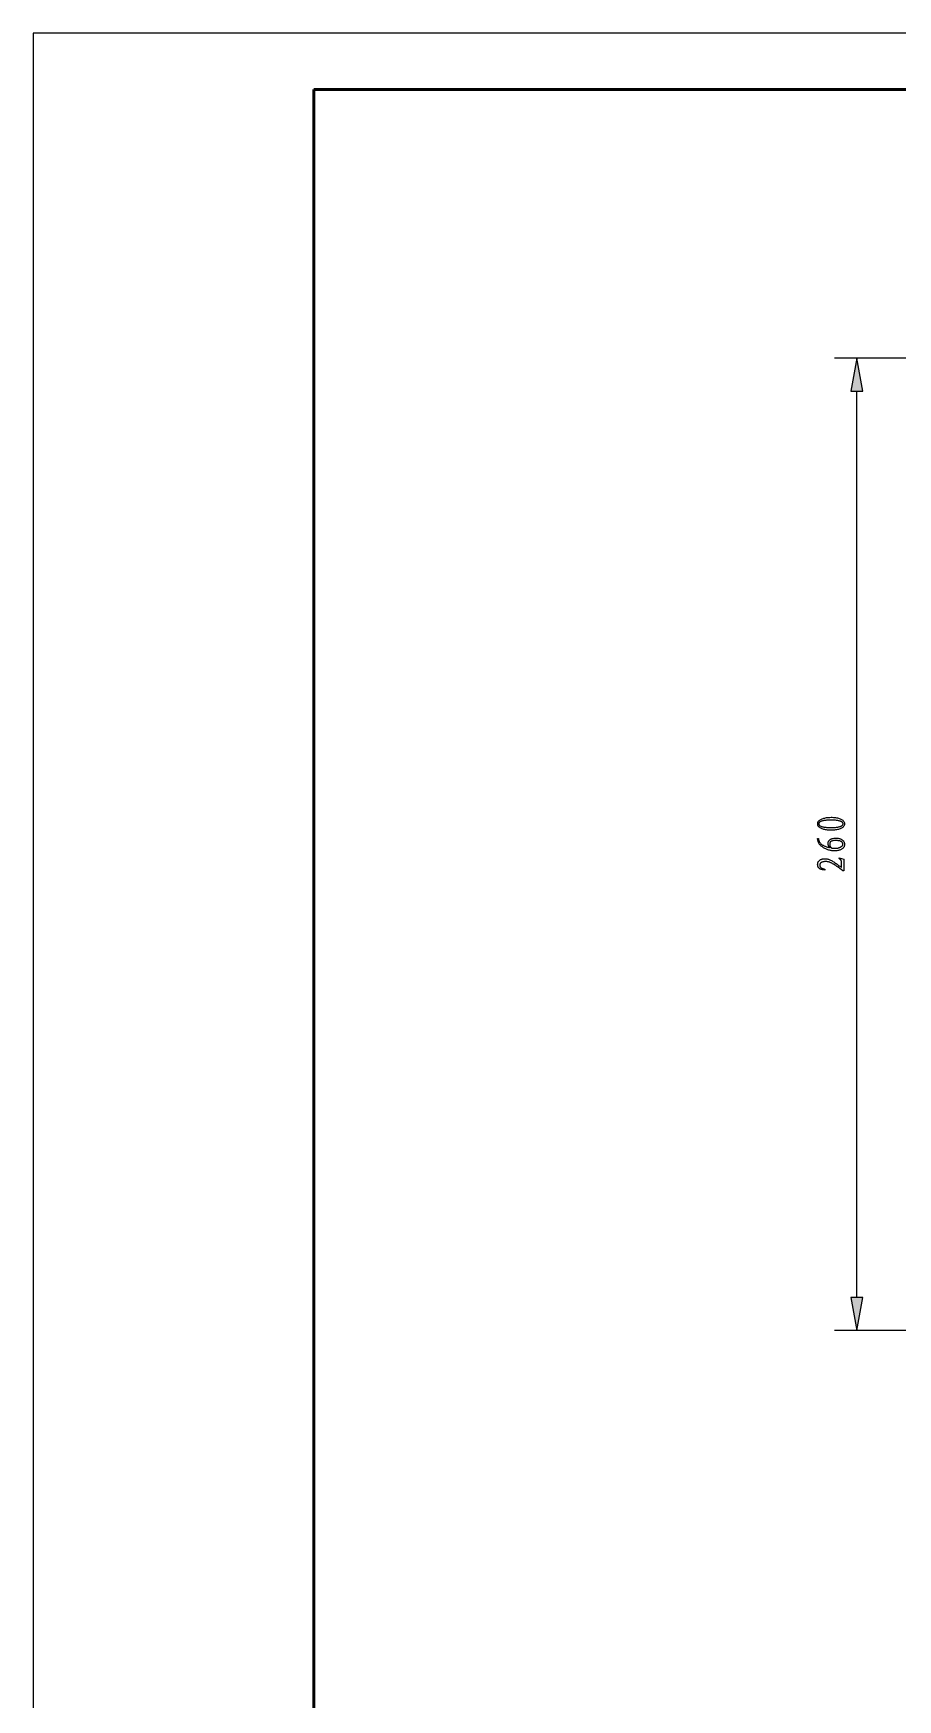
# Model space of a CAD drawing. Extents: x 0 to 420, y 0 to 297.
# Drawn here: x 0 to 77, y 148.5 to 297 of the extents above; entities that cross this region are included whole.
import ezdxf

# ---------------------------------------------------------------- set-up
doc = ezdxf.new("R2010")
doc.units = 0

msp = doc.modelspace()

# ---------------------------------------------------------------- linework, layer by layer
at = {"color": 7, "lineweight": 25}
for p, q in [((420, 297), (0, 297)), ((0, 297), (0, 0))]:
    msp.add_line(p, q, dxfattribs=at)
at = {"color": 7, "lineweight": 50}
for p, q in [((415, 292), (25, 292)), ((25, 292), (25, 5))]:
    msp.add_line(p, q, dxfattribs=at)
at = {"color": 5, "lineweight": 25}
for p, q in [((96.87, 268.06), (71.39, 268.06)), ((73.39, 184.34), (73.39, 265.1)), ((96.87, 181.39), (71.39, 181.39))]:
    msp.add_line(p, q, dxfattribs=at)
for points in [[(73.91, 265.1), (73.39, 268.06), (72.86, 265.1)], [(70.24, 226.97), (70.3, 227), (70.37, 227.03), (70.44, 227.05), (70.52, 227.07), (70.6, 227.09), (70.69, 227.11), (70.78, 227.12), (70.88, 227.13), (70.98, 227.13), (71.09, 227.14), (71.19, 227.14), (71.3, 227.13), (71.39, 227.13), (71.49, 227.11), (71.58, 227.1), (71.66, 227.08), (71.74, 227.06), (71.82, 227.04), (71.89, 227.01), (71.96, 226.98), (72.02, 226.95), (72.08, 226.91), (72.13, 226.87), (72.17, 226.83), (72.21, 226.79), (72.24, 226.75), (72.26, 226.7), (72.28, 226.65), (72.29, 226.6), (72.29, 226.55), (72.29, 226.5), (72.28, 226.45), (72.26, 226.4), (72.24, 226.35), (72.21, 226.31), (72.17, 226.27), (72.13, 226.23), (72.08, 226.2), (72.02, 226.16), (71.96, 226.13), (71.89, 226.1), (71.82, 226.08), (71.74, 226.05), (71.66, 226.04), (71.58, 226.02), (71.49, 226.01), (71.39, 225.99), (71.3, 225.99), (71.19, 225.98), (71.09, 225.98), (70.98, 225.98), (70.88, 225.99), (70.78, 225.99), (70.69, 226.01), (70.6, 226.02), (70.52, 226.04), (70.44, 226.05), (70.37, 226.08), (70.3, 226.1), (70.24, 226.13), (70.18, 226.16), (70.13, 226.19), (70.08, 226.22), (70.04, 226.25), (70.01, 226.28), (69.98, 226.31), (69.95, 226.34), (69.93, 226.36), (69.92, 226.39), (69.91, 226.42), (69.91, 226.45), (69.9, 226.47), (69.9, 226.5), (69.9, 226.53), (69.9, 226.55), (69.9, 226.58), (69.9, 226.61), (69.9, 226.63), (69.91, 226.66), (69.91, 226.69), (69.92, 226.71), (69.93, 226.74), (69.95, 226.77), (69.98, 226.79), (70.01, 226.82), (70.04, 226.85), (70.08, 226.88), (70.13, 226.91), (70.18, 226.94)], [(71.87, 226.3), (71.92, 226.32), (71.96, 226.33), (72, 226.35), (72.03, 226.36), (72.06, 226.38), (72.09, 226.4), (72.11, 226.41), (72.12, 226.43), (72.14, 226.45), (72.15, 226.47), (72.15, 226.48), (72.16, 226.5), (72.16, 226.52), (72.16, 226.54), (72.16, 226.55), (72.16, 226.57), (72.16, 226.59), (72.16, 226.6), (72.15, 226.62), (72.15, 226.64), (72.14, 226.65), (72.12, 226.67), (72.11, 226.69), (72.09, 226.7), (72.06, 226.72), (72.03, 226.74), (72, 226.75), (71.96, 226.77), (71.92, 226.78), (71.87, 226.8), (71.82, 226.82), (71.76, 226.83), (71.7, 226.84), (71.63, 226.85), (71.56, 226.86), (71.47, 226.87), (71.39, 226.88), (71.29, 226.88), (71.19, 226.88), (71.09, 226.88), (70.98, 226.88), (70.88, 226.88), (70.78, 226.88), (70.69, 226.87), (70.61, 226.86), (70.53, 226.85), (70.45, 226.84), (70.39, 226.83), (70.32, 226.82), (70.27, 226.8), (70.21, 226.78), (70.17, 226.76), (70.13, 226.74), (70.09, 226.72), (70.06, 226.7), (70.04, 226.67), (70.02, 226.64), (70, 226.61), (70, 226.58), (69.99, 226.55), (70, 226.52), (70, 226.48), (70.02, 226.45), (70.04, 226.43), (70.06, 226.4), (70.09, 226.38), (70.13, 226.36), (70.17, 226.34), (70.21, 226.32), (70.27, 226.3), (70.32, 226.29), (70.39, 226.28), (70.45, 226.26), (70.53, 226.25), (70.61, 226.25), (70.69, 226.24), (70.78, 226.23), (70.88, 226.23), (70.98, 226.23), (71.09, 226.23), (71.19, 226.23), (71.29, 226.23), (71.39, 226.23), (71.47, 226.24), (71.56, 226.25), (71.63, 226.25), (71.7, 226.26), (71.76, 226.28), (71.82, 226.29)], [(71.02, 225.16), (71.07, 225.18), (71.11, 225.21), (71.15, 225.22), (71.2, 225.24), (71.25, 225.25), (71.31, 225.26), (71.36, 225.27), (71.42, 225.28), (71.48, 225.28), (71.54, 225.28), (71.61, 225.28), (71.67, 225.28), (71.73, 225.27), (71.78, 225.26), (71.84, 225.25), (71.89, 225.23), (71.94, 225.21), (71.99, 225.19), (72.03, 225.17), (72.08, 225.14), (72.12, 225.11), (72.15, 225.08), (72.19, 225.04), (72.21, 225), (72.24, 224.96), (72.26, 224.92), (72.27, 224.87), (72.28, 224.82), (72.29, 224.77), (72.29, 224.72), (72.29, 224.66), (72.28, 224.61), (72.27, 224.56), (72.25, 224.51), (72.22, 224.47), (72.2, 224.43), (72.16, 224.39), (72.12, 224.36), (72.08, 224.32), (72.03, 224.29), (71.98, 224.27), (71.92, 224.24), (71.86, 224.22), (71.8, 224.2), (71.74, 224.18), (71.68, 224.17), (71.61, 224.16), (71.54, 224.15), (71.47, 224.15), (71.39, 224.15), (71.32, 224.15), (71.25, 224.15), (71.17, 224.16), (71.1, 224.17), (71.03, 224.18), (70.96, 224.2), (70.88, 224.22), (70.81, 224.24), (70.74, 224.26), (70.68, 224.29), (70.61, 224.31), (70.54, 224.34), (70.48, 224.38), (70.42, 224.41), (70.37, 224.45), (70.31, 224.49), (70.26, 224.53), (70.21, 224.57), (70.16, 224.62), (70.12, 224.67), (70.07, 224.72), (70.04, 224.77), (70, 224.82), (69.97, 224.88), (69.95, 224.94), (69.93, 225), (69.91, 225.06), (69.9, 225.12), (69.89, 225.19), (69.88, 225.26), (69.97, 225.26), (69.97, 225.21), (69.98, 225.16), (69.99, 225.11), (70.01, 225.06), (70.03, 225.02), (70.04, 224.97), (70.07, 224.93), (70.09, 224.89), (70.12, 224.86), (70.15, 224.82), (70.18, 224.78), (70.22, 224.75), (70.25, 224.72), (70.29, 224.69), (70.33, 224.66), (70.38, 224.64), (70.42, 224.61), (70.47, 224.59), (70.52, 224.57), (70.57, 224.55), (70.63, 224.53), (70.68, 224.51), (70.72, 224.49), (70.77, 224.48), (70.81, 224.47), (70.85, 224.46), (70.88, 224.44), (70.92, 224.44), (70.95, 224.43), (70.98, 224.42), (70.97, 224.44), (70.96, 224.46), (70.94, 224.47), (70.93, 224.49), (70.92, 224.5), (70.91, 224.52), (70.9, 224.54), (70.89, 224.55), (70.88, 224.57), (70.87, 224.59), (70.87, 224.6), (70.86, 224.62), (70.85, 224.64), (70.84, 224.67), (70.84, 224.69), (70.83, 224.72), (70.83, 224.75), (70.83, 224.78), (70.83, 224.82), (70.83, 224.85), (70.83, 224.89), (70.83, 224.92), (70.84, 224.96), (70.86, 224.99), (70.88, 225.02), (70.9, 225.05), (70.92, 225.08), (70.95, 225.11), (70.99, 225.14)], [(71.48, 224.37), (71.53, 224.37), (71.57, 224.37), (71.61, 224.38), (71.65, 224.38), (71.7, 224.39), (71.74, 224.4), (71.78, 224.41), (71.82, 224.43), (71.86, 224.45), (71.9, 224.46), (71.94, 224.48), (71.97, 224.5), (72, 224.52), (72.03, 224.54), (72.06, 224.56), (72.08, 224.58), (72.1, 224.6), (72.12, 224.63), (72.13, 224.65), (72.14, 224.67), (72.15, 224.69), (72.15, 224.71), (72.15, 224.74), (72.15, 224.76), (72.14, 224.79), (72.13, 224.81), (72.12, 224.84), (72.11, 224.87), (72.09, 224.89), (72.07, 224.92), (72.05, 224.95), (72.01, 224.97), (71.97, 224.99), (71.92, 225.01), (71.87, 225.03), (71.8, 225.04), (71.73, 225.05), (71.65, 225.06), (71.56, 225.06), (71.47, 225.07), (71.38, 225.06), (71.29, 225.05), (71.22, 225.04), (71.15, 225.02), (71.1, 225), (71.06, 224.97), (71.02, 224.94), (71, 224.9), (70.98, 224.86), (70.98, 224.81), (70.98, 224.76), (70.98, 224.72), (70.98, 224.68), (70.99, 224.64), (70.99, 224.6), (71, 224.57), (71.01, 224.54), (71.02, 224.52), (71.03, 224.5), (71.05, 224.48), (71.06, 224.46), (71.07, 224.45), (71.09, 224.43), (71.1, 224.42), (71.12, 224.41), (71.13, 224.4), (71.14, 224.4), (71.16, 224.39), (71.17, 224.38), (71.19, 224.38), (71.21, 224.38), (71.22, 224.38), (71.25, 224.37), (71.27, 224.37), (71.3, 224.37), (71.33, 224.37), (71.36, 224.37), (71.4, 224.37), (71.44, 224.37)], [(72.02, 222.67), (72.02, 223.21), (72.01, 223.23), (72, 223.26), (71.99, 223.29), (71.97, 223.31), (71.95, 223.34), (71.93, 223.36), (71.91, 223.38), (71.88, 223.41), (71.86, 223.43), (71.82, 223.45), (71.82, 223.53), (72.23, 223.4), (72.23, 222.37), (72.15, 222.37), (72, 222.48), (71.86, 222.58), (71.73, 222.68), (71.61, 222.76), (71.5, 222.83), (71.4, 222.9), (71.31, 222.95), (71.23, 223), (71.17, 223.04), (71.11, 223.07), (71.06, 223.09), (71.02, 223.11), (70.97, 223.13), (70.92, 223.15), (70.87, 223.16), (70.82, 223.17), (70.77, 223.18), (70.72, 223.19), (70.68, 223.19), (70.63, 223.19), (70.58, 223.19), (70.54, 223.19), (70.49, 223.19), (70.45, 223.18), (70.41, 223.17), (70.37, 223.17), (70.34, 223.16), (70.3, 223.15), (70.27, 223.14), (70.24, 223.12), (70.21, 223.11), (70.18, 223.09), (70.16, 223.07), (70.14, 223.05), (70.13, 223.03), (70.11, 223), (70.1, 222.97), (70.09, 222.94), (70.09, 222.91), (70.09, 222.88), (70.09, 222.84), (70.09, 222.81), (70.1, 222.78), (70.11, 222.75), (70.12, 222.72), (70.14, 222.7), (70.16, 222.68), (70.18, 222.65), (70.2, 222.64), (70.23, 222.62), (70.25, 222.6), (70.28, 222.59), (70.31, 222.57), (70.34, 222.56), (70.37, 222.55), (70.4, 222.54), (70.44, 222.53), (70.47, 222.52), (70.5, 222.51), (70.54, 222.51), (70.54, 222.43), (70.47, 222.44), (70.4, 222.45), (70.33, 222.46), (70.28, 222.47), (70.22, 222.48), (70.18, 222.5), (70.13, 222.52), (70.1, 222.54), (70.07, 222.56), (70.04, 222.58), (70.02, 222.6), (70, 222.62), (69.98, 222.64), (69.96, 222.67), (69.95, 222.69), (69.94, 222.72), (69.92, 222.74), (69.92, 222.76), (69.91, 222.79), (69.9, 222.82), (69.9, 222.84), (69.9, 222.87), (69.9, 222.89), (69.89, 222.92), (69.89, 222.94), (69.89, 222.97), (69.9, 222.99), (69.9, 223.02), (69.9, 223.04), (69.9, 223.07), (69.91, 223.09), (69.92, 223.12), (69.93, 223.14), (69.94, 223.17), (69.96, 223.19), (69.98, 223.22), (70, 223.24), (70.03, 223.27), (70.06, 223.29), (70.09, 223.32), (70.12, 223.34), (70.16, 223.36), (70.2, 223.38), (70.24, 223.39), (70.29, 223.41), (70.33, 223.42), (70.39, 223.43), (70.44, 223.43), (70.49, 223.44), (70.55, 223.44), (70.61, 223.44), (70.67, 223.43), (70.74, 223.42), (70.8, 223.41), (70.86, 223.39), (70.92, 223.37), (70.99, 223.34), (71.05, 223.32), (71.12, 223.28), (71.18, 223.25), (71.25, 223.21), (71.32, 223.16), (71.4, 223.11), (71.47, 223.06), (71.55, 223.01), (71.64, 222.95), (71.73, 222.88), (71.82, 222.82), (71.92, 222.75)], [(72.86, 184.34), (73.39, 181.39), (73.91, 184.34)]]:
    msp.add_lwpolyline(points, close=True, dxfattribs=at)
for points in [[(73.91, 265.1), (73.39, 268.06), (73.91, 265.1), (72.86, 265.1)], [(72.86, 184.34), (73.39, 181.39), (72.86, 184.34), (73.91, 184.34)]]:
    msp.add_solid(points, dxfattribs=at)

doc.saveas('drawing.dxf')
